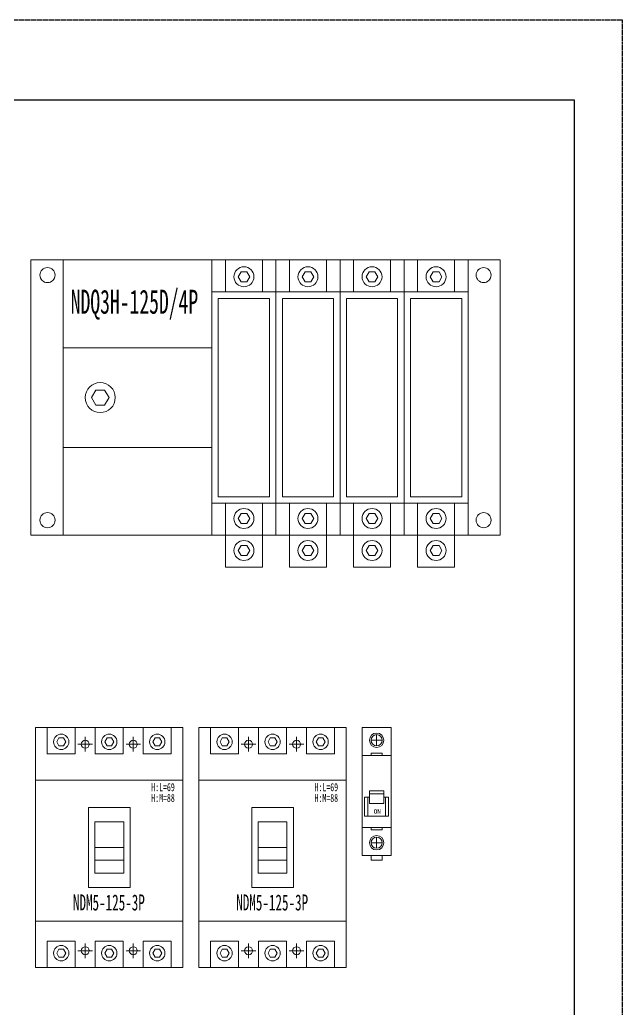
# Model space of a CAD drawing. Extents: x 406079 to 406779, y 334320 to 335420.
# Drawn here: x 406403 to 406779, y 334802 to 335420 of the extents above; entities that cross this region are included whole.
import ezdxf

# ---------------------------------------------------------------- set-up
doc = ezdxf.new("R2010")
doc.units = 0
doc.header["$MEASUREMENT"] = 0
doc.linetypes.add('DASHED', pattern=[0.75, 0.5, -0.25])
doc.layers.add('布置图', color=30, linetype='Continuous')
doc.layers.add('细线', color=7, linetype='Continuous', lineweight=0)
doc.styles.add('宋', font='', dxfattribs={"width": 0.7})
doc.styles.add('正常', font='')
doc.styles.get('宋').set_extended_font_data('SimSun')
doc.styles.get('正常').set_extended_font_data('FangSong_GB2312')

# ---------------------------------------------------------------- blocks, each defined once
blk = doc.blocks.new('Manufacturer光辉PartName双电源自动转换开关Series125ShellFrameLimitingCurrentRemarkPartTypeMinCurrent63MaxCurrent125Poles4PMinPower0MaxPower0LibType2DelFlgfalseUpdateDate')
at = {"layer": '细线'}
for points in [[(-146.5, -76), (146.5, -76), (146.5, 96), (-146.5, 96)], [(-146.5, -76), (-126.5, -76), (-126.5, 96), (-146.5, 96)], [(-33.5, -76), (6.5, -76), (6.5, 96), (-33.5, 96)], [(-25, 76), (-2, 76), (-2, 96), (-25, 96)], [(6.5, -76), (46.5, -76), (46.5, 96), (6.5, 96)], [(15, 76), (38, 76), (38, 96), (15, 96)], [(46.5, -76), (86.5, -76), (86.5, 96), (46.5, 96)], [(55, 76), (78, 76), (78, 96), (55, 96)], [(86.5, -76), (126.5, -76), (126.5, 96), (86.5, 96)], [(95, 76), (118, 76), (118, 96), (95, 96)], [(146.5, -76), (126.5, -76), (126.5, 96), (146.5, 96)], [(-9.85, 85.5), (-11.67, 88.67), (-15.33, 88.67), (-17.15, 85.5), (-15.33, 82.33), (-11.67, 82.33)], [(30.15, 85.5), (28.33, 88.67), (24.67, 88.67), (22.85, 85.5), (24.67, 82.33), (28.33, 82.33)], [(70.15, 85.5), (68.33, 88.67), (64.67, 88.67), (62.85, 85.5), (64.67, 82.33), (68.33, 82.33)], [(110.15, 85.5), (108.33, 88.67), (104.67, 88.67), (102.85, 85.5), (104.67, 82.33), (108.33, 82.33)], [(-33.5, 76), (6.5, 76), (6.5, -56), (-33.5, -56)], [(6.5, 76), (46.5, 76), (46.5, -56), (6.5, -56)], [(46.5, 76), (86.5, 76), (86.5, -56), (46.5, -56)], [(86.5, 76), (126.5, 76), (126.5, -56), (86.5, -56)], [(-29.5, 72), (2.5, 72), (2.5, -52), (-29.5, -52)], [(10.5, 72), (42.5, 72), (42.5, -52), (10.5, -52)], [(50.5, 72), (82.5, 72), (82.5, -52), (50.5, -52)], [(90.5, 72), (122.5, 72), (122.5, -52), (90.5, -52)], [(-126.5, 41.18), (-33.5, 41.18), (-33.5, -21.18), (-126.5, -21.18)], [(-97.75, 10), (-100.5, 14.75), (-105.98, 14.75), (-108.72, 10), (-105.98, 5.25), (-100.5, 5.25)], [(-25, -56), (-2, -56), (-2, -76), (-25, -76)], [(15, -56), (38, -56), (38, -76), (15, -76)], [(55, -56), (78, -56), (78, -76), (55, -76)], [(95, -56), (118, -56), (118, -76), (95, -76)], [(-9.85, -65.5), (-11.67, -68.67), (-15.33, -68.67), (-17.15, -65.5), (-15.33, -62.33), (-11.67, -62.33)], [(30.15, -65.5), (28.33, -68.67), (24.67, -68.67), (22.85, -65.5), (24.67, -62.33), (28.33, -62.33)], [(70.15, -65.5), (68.33, -68.67), (64.67, -68.67), (62.85, -65.5), (64.67, -62.33), (68.33, -62.33)], [(110.15, -65.5), (108.33, -68.67), (104.67, -68.67), (102.85, -65.5), (104.67, -62.33), (108.33, -62.33)], [(-25, -76), (-2, -76), (-2, -96), (-25, -96)], [(15, -76), (38, -76), (38, -96), (15, -96)], [(55, -76), (78, -76), (78, -96), (55, -96)], [(95, -76), (118, -76), (118, -96), (95, -96)], [(-9.85, -85.5), (-11.67, -88.67), (-15.33, -88.67), (-17.15, -85.5), (-15.33, -82.33), (-11.67, -82.33)], [(30.15, -85.5), (28.33, -88.67), (24.67, -88.67), (22.85, -85.5), (24.67, -82.33), (28.33, -82.33)], [(70.15, -85.5), (68.33, -88.67), (64.67, -88.67), (62.85, -85.5), (64.67, -82.33), (68.33, -82.33)], [(110.15, -85.5), (108.33, -88.67), (104.67, -88.67), (102.85, -85.5), (104.67, -82.33), (108.33, -82.33)]]:
    blk.add_lwpolyline(points, close=True, dxfattribs=at)
for centre, radius in [((-136.2, 86.54), 4.7), ((-13.5, 85.5), 6.24), ((26.5, 85.5), 6.24), ((66.5, 85.5), 6.24), ((106.5, 85.5), 6.24), ((136.2, 86.54), 4.7), ((-103.24, 10), 9.36), ((-13.5, -65.5), 6.24), ((26.5, -65.5), 6.24), ((66.5, -65.5), 6.24), ((106.5, -65.5), 6.24), ((-136.2, -66.54), 4.7), ((136.2, -66.54), 4.7), ((-13.5, -85.5), 6.24), ((26.5, -85.5), 6.24), ((66.5, -85.5), 6.24), ((106.5, -85.5), 6.24)]:
    blk.add_circle(centre, radius, dxfattribs=at)
at = {"layer": '细线', "insert": (-121.68, 77.41), "char_height": 15, "width": 73.8973, "attachment_point": 1, "style": '宋'}
blk.add_mtext('\\pxql;{\\fFangSong_GB2312|b0|i0|c134|p49;\\W0.6;NDQ3H-125D/4P}', dxfattribs=at)
blk = doc.blocks.new('Manufacturer光辉PartName塑壳断路器Series125ShellFrameLimitingCurrentRemarkPartTypeMinCurrent1MaxCurrent125Poles3PMinPower0MaxPower0LibType2DelFlgfalseUpdateDate')
at = {"layer": '细线'}
for p, q in [((-15, 69.03), (-15, 59.97)), ((15, 69.03), (15, 59.97)), ((-19.53, 64.5), (-10.47, 64.5)), ((10.47, 64.5), (19.53, 64.5)), ((-15, -69.03), (-15, -59.97)), ((15, -69.03), (15, -59.97)), ((-19.53, -64.5), (-10.47, -64.5)), ((10.47, -64.5), (19.53, -64.5))]:
    blk.add_line(p, q, dxfattribs=at)
for points in [[(-46, -75), (46, -75), (46, 75), (-46, 75)], [(-38.75, 58.5), (-21.25, 58.5), (-21.25, 75), (-38.75, 75)], [(-8.75, 58.5), (8.75, 58.5), (8.75, 75), (-8.75, 75)], [(21.25, 58.5), (38.75, 58.5), (38.75, 75), (21.25, 75)], [(-46, -46), (46, -46), (46, 42), (-46, 42)], [(-13, -25), (13, -25), (13, 25), (-13, 25)], [(-9, -16), (9, -16), (9, 16), (-9, 16)], [(-9, 0), (9, 0), (9, -16), (-9, -16)], [(-9, 0), (9, 0), (9, -8), (-9, -8)], [(-38.75, -58.5), (-21.25, -58.5), (-21.25, -75), (-38.75, -75)], [(-8.75, -58.5), (8.75, -58.5), (8.75, -75), (-8.75, -75)], [(21.25, -58.5), (38.75, -58.5), (38.75, -75), (21.25, -75)]]:
    blk.add_lwpolyline(points, close=True, dxfattribs=at)
at = {"layer": '细线', "color": 7}
for points in [[(-27.19, 66), (-28.59, 68.43), (-31.41, 68.43), (-32.81, 66), (-31.41, 63.57), (-28.59, 63.57)], [(2.81, 66), (1.41, 68.43), (-1.41, 68.43), (-2.81, 66), (-1.41, 63.57), (1.41, 63.57)], [(32.81, 66), (31.41, 68.43), (28.59, 68.43), (27.19, 66), (28.59, 63.57), (31.41, 63.57)], [(-27.19, -66), (-28.59, -68.43), (-31.41, -68.43), (-32.81, -66), (-31.41, -63.57), (-28.59, -63.57)], [(2.81, -66), (1.41, -68.43), (-1.41, -68.43), (-2.81, -66), (-1.41, -63.57), (1.41, -63.57)], [(32.81, -66), (31.41, -68.43), (28.59, -68.43), (27.19, -66), (28.59, -63.57), (31.41, -63.57)]]:
    blk.add_lwpolyline(points, close=True, dxfattribs=at)
for centre in [(-30, 66), (0, 66), (30, 66), (-30, -66), (0, -66), (30, -66)]:
    blk.add_circle(centre, 4.8, dxfattribs=at)
at = {"layer": '细线'}
for centre in [(-15, 64.5), (15, 64.5), (-15, -64.5), (15, -64.5)]:
    blk.add_circle(centre, 2.5, dxfattribs=at)
at = {"layer": '细线', "color": 7, "attachment_point": 1, "style": '宋'}
for s, insert, char_height, width in [('\\pxql;{\\fFangSong_GB2312|b0|i0|c134|p49;\\W0.6;H:L=69}', (26.23, 40.19), 5, 16.7991), ('\\pxql;{\\fFangSong_GB2312|b0|i0|c134|p49;\\W0.6;H:M=88}', (26.23, 33.45), 5, 16.7991), ('\\pxql;{\\fFangSong_GB2312|b0|i0|c134|p49;\\W0.6;NDM5-125-3P}', (-22.68, -29.34), 10, 49.2649)]:
    blk.add_mtext(s, dxfattribs=dict(at, insert=insert, char_height=char_height, width=width))
blk = doc.blocks.new('Manufacturer光辉PartName微型断路器Series1PShellFrameLimitingCurrentRemarkPartTypeMinCurrent1MaxCurrent63Poles3PMinPower0MaxPower0LibType2DelFlgfalseUpdateDate')
at = {"layer": '细线'}
for p, q in [((-3.5, 33.5), (3.5, 33.5)), ((0, 37), (0, 30)), ((-3.5, -30.5), (3.5, -30.5)), ((0, -34), (0, -27))]:
    blk.add_line(p, q, dxfattribs=at)
for points in [[(-9, -38.5), (9, -38.5), (9, 41.5), (-9, 41.5)], [(-3.5, 25.5), (3.5, 25.5), (3.5, 24), (-3.5, 24)], [(-9, -21), (9, -21), (9, 24), (-9, 24)], [(-4.5, -6), (4.5, -6), (4.5, 2), (-4.5, 2)], [(-4.5, 2), (4.5, 2), (4.5, 0), (-4.5, 0)], [(-3.5, -22.5), (3.5, -22.5), (3.5, -21), (-3.5, -21)], [(-3.5, -41.5), (3.5, -41.5), (3.5, -38.5), (-3.5, -38.5)]]:
    blk.add_lwpolyline(points, close=True, dxfattribs=at)
for points in [[(-4.5, -2), (-7.5, -2), (-7.5, -14), (7.5, -14), (7.5, -2), (4.5, -2)], [(-4.5, -2), (-5.5, -2), (-5.5, -14), (5.5, -14), (5.5, -2), (4.5, -2)]]:
    blk.add_lwpolyline(points, dxfattribs=at)
for centre, radius in [((0, 33.5), 4.5), ((0, 33.5), 3.5), ((0, -30.5), 4.5), ((0, -30.5), 3.5)]:
    blk.add_circle(centre, radius, dxfattribs=at)
at = {"layer": '细线', "color": 2, "lineweight": 15, "style": '正常'}
blk.add_text('ON', height=2.851, dxfattribs=at).set_placement((-1.83, -12.36))

msp = doc.modelspace()

# ---------------------------------------------------------------- linework, layer by layer
at = {"color": 2}
msp.add_lwpolyline([(406108.92, 335370.37), (406748.92, 335370.37), (406748.92, 334370.37), (406108.92, 334370.37)], close=True, dxfattribs=at)
at = {"layer": '布置图', "linetype": 'DASHED'}
msp.add_lwpolyline([(406078.92, 335420.37), (406778.92, 335420.37), (406778.92, 334320.37), (406078.92, 334320.37)], close=True, dxfattribs=at)

# ---------------------------------------------------------------- block references
for name, p in [('Manufacturer光辉PartName双电源自动转换开关Series125ShellFrameLimitingCurrentRemarkPartTypeMinCurrent63MaxCurrent125Poles4PMinPower0MaxPower0LibType2DelFlgfalseUpdateDate', (406556.16, 335174.37)), ('Manufacturer光辉PartName塑壳断路器Series125ShellFrameLimitingCurrentRemarkPartTypeMinCurrent1MaxCurrent125Poles3PMinPower0MaxPower0LibType2DelFlgfalseUpdateDate', (406458.54, 334903.37)), ('Manufacturer光辉PartName塑壳断路器Series125ShellFrameLimitingCurrentRemarkPartTypeMinCurrent1MaxCurrent125Poles3PMinPower0MaxPower0LibType2DelFlgfalseUpdateDate', (406560.54, 334903.37)), ('Manufacturer光辉PartName微型断路器Series1PShellFrameLimitingCurrentRemarkPartTypeMinCurrent1MaxCurrent63Poles3PMinPower0MaxPower0LibType2DelFlgfalseUpdateDate', (406625.54, 334936.87))]:
    msp.add_blockref(name, p)

doc.saveas('drawing.dxf')
